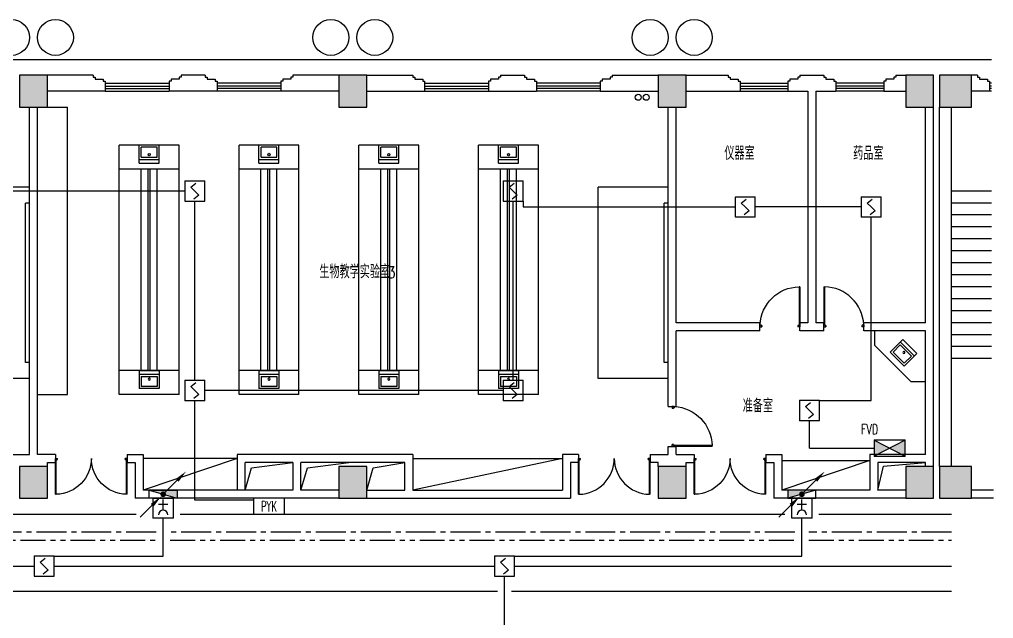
# Model space of a CAD drawing. Extents: x 190999 to 918899, y -200814 to 215286.
# Drawn here: x 260462 to 284862, y 94153 to 109167 of the extents above; entities that cross this region are included whole.
import ezdxf
from ezdxf.enums import TextEntityAlignment as Align

# ---------------------------------------------------------------- set-up
doc = ezdxf.new("R2010")
doc.units = 0
doc.header["$LTSCALE"] = 1000
doc.header["$MEASUREMENT"] = 0
doc.linetypes.add('CENTER2', pattern=[1.125, 0.75, -0.125, 0.125, -0.125])
doc.linetypes.add('PHANTOM2', pattern=[1.25, 0.625, -0.125, 0.125, -0.125, 0.125, -0.125])
for name, color, linetype in [('00-EQUIP', 3, 'Continuous'), ('00-LWIRE', 4, 'Continuous'), ('00-WIRE-4', 6, 'Continuous'), ('A-墙线', 2, 'Continuous'), ('A-外包装修', 250, 'Continuous'), ('A-外窗', 145, 'Continuous'), ('A-家具', 250, 'Continuous'), ('A-门', 167, 'Continuous'), ('COLUMN', 2, 'Continuous'), ('EQUIP_消火栓', 1, 'Continuous'), ('PUB_HATCH', 250, 'Continuous'), ('STAIR', 5, 'Continuous'), ('WIRE-4', 6, 'Continuous'), ('房间名称', 7, 'Continuous'), ('暖通-风-说明', 3, 'Continuous'), ('洞口线', 165, 'Continuous'), ('雨水管', 151, 'Continuous')]:
    doc.layers.add(name, color=color, linetype=linetype)
doc.styles.add('_COMPLEX', font='COMPLEX.shx', dxfattribs={"width": 0.5})
doc.styles.add('_TCH_DIM', font='SIMPLEX', dxfattribs={"bigfont": 'GBCBIG'})
doc.styles.add('HZ-ZGBZ', font='romanc.shx', dxfattribs={"width": 0.65})
doc.styles.get("Standard").update_dxf_attribs({"font": 'simhei.ttf'})
doc.styles.add('XXK', font='romans.shx', dxfattribs={"width": 0.75, "bigfont": 'hzf.shx'})
doc.styles.add('zz-1', font='arial.ttf', dxfattribs={"width": 0.8})
doc.linetypes.add('4INE', pattern='A,1,-0.15,["4",XXK,S=0.3,R=0,X=-0.1,Y=-0.1],-0.25', length=1.4)
doc.linetypes.add('BIG-DLINE', pattern='A,1,-0.15,["D",XXK,S=0.2,R=0,X=-0.1,Y=-0.09],-0.2', length=1.35)

# ---------------------------------------------------------------- blocks, each defined once
blk = doc.blocks.new('m1000')
at = {"layer": 'A-墙线'}
for p, q in [((0, 0), (0, 200)), ((1000, 0), (1000, 200))]:
    blk.add_line(p, q, dxfattribs=at)
at = {"layer": 'A-门'}
for p, q in [((0, 1100), (0, 100)), ((0, 1100), (20, 1100)), ((20, 1100), (20, 150)), ((0, 150), (30, 150)), ((0, 100), (50, 100)), ((30, 150), (30, 130)), ((30, 130), (50, 130)), ((50, 130), (50, 100)), ((950, 130), (950, 100)), ((970, 130), (950, 130)), ((1000, 100), (950, 100)), ((970, 150), (970, 130)), ((1000, 150), (970, 150)), ((1000, 150), (1000, 100))]:
    blk.add_line(p, q, dxfattribs=at)
blk.add_arc((0, 100), 1000, 2.866, 88.854, dxfattribs=at)
blk = doc.blocks.new('m1800')
at = {"layer": 'A-墙线'}
for p, q in [((-900, -100), (-900, 100)), ((900, -100), (900, 100))]:
    blk.add_line(p, q, dxfattribs=at)
at = {"layer": 'A-门'}
for p, q in [((-900, 900), (-900, 0)), ((-900, 900), (-880, 900)), ((-880, 900), (-880, 50)), ((880, 900), (880, 50)), ((900, 900), (880, 900)), ((900, 900), (900, 0)), ((-900, 50), (-870, 50)), ((-900, 0), (-850, 0)), ((-870, 50), (-870, 30)), ((-870, 30), (-850, 30)), ((-850, 30), (-850, 0)), ((850, 30), (850, 0)), ((870, 30), (850, 30)), ((900, 0), (850, 0)), ((870, 50), (870, 30)), ((900, 50), (870, 50))]:
    blk.add_line(p, q, dxfattribs=at)
for centre, start, end in [((-900, 0), 0, 88.7267), ((900, 0), 91.2733, 180)]:
    blk.add_arc(centre, 900, start, end, dxfattribs=at)
blk = doc.blocks.new('$TwtSys$00000434')
for p, q in [((-0.5, 0.5), (-0.5, -0.5)), ((-0.5, -0.5), (0.5, 0.5)), ((0.5, 0.5), (-0.5, 0.5)), ((0.5, -0.5), (0.5, 0.5)), ((-0.5, -0.5), (0.5, -0.5))]:
    blk.add_line(p, q)
blk.add_solid([(0.5, -0.5), (0.5, 0.5), (-0.5, -0.5)])
blk = doc.blocks.new('$plan$00001609')
at = {"linetype": 'Continuous'}
for p, q in [((0, -251), (0, 251)), ((0, 251), (450, 251)), ((93, -251), (93, 251)), ((450, 251), (450, -251)), ((146, -199), (146, 199)), ((146, 199), (397, 199)), ((397, 199), (397, -199)), ((146, -199), (397, -199)), ((0, -251), (450, -251))]:
    blk.add_line(p, q, dxfattribs=at)
blk.add_line((238, 2), (238, 0))
blk.add_arc((212, 0), 26, 4.716, 0, dxfattribs=at)
at = {"style": 'zz-1'}
for tag in ['YSIZE', 'XSIZE']:
    blk.add_attdef(tag, (0, 0), '', height=0.5, dxfattribs=at)
blk = doc.blocks.new('_LINKPT1')
at = {"color": 0}
blk.add_line((0, 0), (0, 0), dxfattribs=at)
blk = doc.blocks.new('J62IR8YJ')
for p, q in [((-0.5, 1), (0.5, 1)), ((-0.5, 0), (-0.5, 1)), ((0.5, 1), (0.5, 0)), ((0, 0.598), (0, 0.06)), ((0.5, 0), (-0.5, 0)), ((-0.231, 0.312), (0.231, 0.312))]:
    blk.add_line(p, q)
at = {"const_width": 0.04, "flags": 128}
blk.add_lwpolyline([(-0.5, 0), (-0.5, 1), (0.5, 1), (0.5, 0)], close=True, dxfattribs=at)
blk.add_arc((0, 0.829), 0.231, 180, 0)
at = {"xscale": 0.002, "yscale": 0.00200000000000955, "zscale": 0.002}
for p in [(0, 1), (-0.5, 0.5), (0.5, 0.5), (0, 0)]:
    blk.add_blockref('_LINKPT1', p, dxfattribs=at)
at = {"flags": 9}
blk.add_attdef('A', (0, 0), '', height=0.00002, dxfattribs=at)
blk = doc.blocks.new('3S1KCGW2')
for p, q in [((0.5, 0.5), (-0.5, 0.5)), ((-0.5, 0.5), (-0.5, -0.5)), ((0.5, -0.5), (0.5, 0.5)), ((-0.2, 0.2), (0.05, 0.4)), ((0, 0), (-0.2, 0.2)), ((0, 0), (0.2, -0.2)), ((0.2, -0.2), (-0.05, -0.4)), ((-0.5, -0.5), (0.5, -0.5))]:
    blk.add_line(p, q)
at = {"const_width": 0.04, "flags": 128}
blk.add_lwpolyline([(-0.5, -0.5), (-0.5, 0.5), (0.5, 0.5), (0.5, -0.5)], close=True, dxfattribs=at)
at = {"xscale": 0.002, "yscale": 0.002, "zscale": 0.002}
for p in [(0, 0.5), (-0.5, 0), (0.5, 0), (0, -0.5)]:
    blk.add_blockref('_LINKPT1', p, dxfattribs=at)
at = {"flags": 9}
blk.add_attdef('A', (0, 0), '', height=0.00002, dxfattribs=at)
blk = doc.blocks.new('6H2KALM6')
for p, q in [((-0.78, 0.4), (0.78, -0.4)), ((0.78, 0.4), (-0.78, -0.4)), ((0.78, 0.4), (-0.78, 0.4)), ((-0.78, 0.4), (-0.78, -0.4)), ((0.78, -0.4), (0.78, 0.4)), ((-0.78, -0.4), (0.78, -0.4))]:
    blk.add_line(p, q)
at = {"const_width": 0.04}
blk.add_lwpolyline([(-0.78, 0.4), (-0.78, -0.4), (0.78, -0.4), (0.78, 0.4)], close=True, dxfattribs=at)
for points in [[(-0.78, 0.4), (0, 0), (-0.78, -0.4)], [(0.78, 0.4), (0, 0), (0.78, -0.4)]]:
    blk.add_solid(points)
at = {"xscale": 0.002, "yscale": 0.002, "zscale": 0.002}
for p in [(-0.78, 0), (0, 0.4), (0.78, 0), (0, -0.4)]:
    blk.add_blockref('_LINKPT1', p, dxfattribs=at)
at = {"flags": 9}
blk.add_attdef('A', (0, 0), '', height=0.00002, dxfattribs=at)
blk = doc.blocks.new('6A2DRK5Q')
for p, q in [((0.78, 0.4), (-0.78, 0.4)), ((-0.78, 0.4), (-0.78, -0.4)), ((0.78, -0.4), (0.78, 0.4)), ((-0.78, -0.4), (0.78, -0.4))]:
    blk.add_line(p, q)
at = {"xscale": 0.002, "yscale": 0.002, "zscale": 0.002}
for p in [(-0.78, 0), (0, 0.4), (0.78, 0), (0, -0.4)]:
    blk.add_blockref('_LINKPT1', p, dxfattribs=at)
at = {"style": '_COMPLEX', "width": 0.6, "flags": 8}
blk.add_attdef('$TEXT$', text='', height=0.52, dxfattribs=at).set_placement((0, 0), align=Align.MIDDLE_CENTER)
at = {"flags": 9}
blk.add_attdef('A', (0, 0), '', height=0.00002, dxfattribs=at)
blk = doc.blocks.new('_WRLD1L')
for p, q in [((0.7, 0.7), (0, 0)), ((0.104, 0.104), (0.104, 0.104)), ((-0.104, -0.104), (-0.104, -0.104))]:
    blk.add_line(p, q)
at = {"const_width": 0.142}
blk.add_lwpolyline([(-0.071, 0, 1), (0.071, 0, 1)], format="xyb", close=True, dxfattribs=at)
blk.add_solid([(0.63, 0.77), (0.77, 0.63), (1.15, 1.15)])
at = {"width": 0.8, "flags": 9}
blk.add_attdef('A', (0, 0), '', height=0.00002, dxfattribs=at)
blk = doc.blocks.new('_WRLD10L')
for p, q in [((1.15, 1.15), (0.55, 0.55)), ((0.104, 0.104), (0.104, 0.104)), ((-0.104, -0.104), (-0.104, -0.104))]:
    blk.add_line(p, q)
at = {"const_width": 0.142}
blk.add_lwpolyline([(-0.071, 0, 1), (0.071, 0, 1)], format="xyb", close=True, dxfattribs=at)
blk.add_solid([(0.62, 0.48), (0.48, 0.62), (0.1, 0.1)])
at = {"width": 0.8, "flags": 9}
blk.add_attdef('A', (0, 0), '', height=0.00002, dxfattribs=at)

msp = doc.modelspace()

# ---------------------------------------------------------------- hatches: boundary and pattern name
at = {"layer": 'PUB_HATCH'}
for points in [[(261161.6, 107767.4), (260461.6, 107767.4), (260461.6, 106967.4), (261161.6, 106967.4)], [(269161.6, 107767.4), (268461.6, 107767.4), (268461.6, 106967.4), (269161.6, 106967.4)], [(277161.6, 107767.4), (276461.6, 107767.4), (276461.6, 106967.4), (277161.6, 106967.4)], [(283361.6, 107767.4), (282661.6, 107767.4), (282661.6, 106967.4), (283361.6, 106967.4)], [(284311.6, 107767.4), (283511.6, 107767.4), (283511.6, 106967.4), (284311.6, 106967.4)], [(261161.6, 97967.4), (260461.6, 97967.4), (260461.6, 97167.4), (261161.6, 97167.4)], [(269161.6, 97967.4), (268461.6, 97967.4), (268461.6, 97167.4), (269161.6, 97167.4)], [(277161.6, 97967.4), (276461.6, 97967.4), (276461.6, 97167.4), (277161.6, 97167.4)], [(283361.6, 97967.4), (282661.6, 97967.4), (282661.6, 97167.4), (283361.6, 97167.4)], [(284311.6, 97967.4), (283511.6, 97967.4), (283511.6, 97167.4), (284311.6, 97167.4)]]:
    msp.add_hatch(color=256, dxfattribs=at).paths.add_polyline_path(points)

# ---------------------------------------------------------------- linework, layer by layer
at = {"layer": '00-WIRE-4'}
for p, q in [((264603.5, 104867.4), (257066.5, 104867.4)), ((264853.5, 100117.4), (264853.5, 104617.4)), ((272828.3, 100117.4), (272828.3, 104617.4)), ((273078.3, 104617.4), (273078.3, 104467.4)), ((273078.3, 104467.4), (278393.9, 104467.4)), ((281547.2, 104467.4), (278893.9, 104467.4)), ((281797.2, 99617.4), (281797.2, 104217.4)), ((272578.3, 99867.4), (265103.5, 99867.4)), ((264853.5, 97117.4), (264853.5, 99617.4)), ((280499.1, 99617.4), (281797.2, 99617.4)), ((280249.1, 98423.3), (280249.1, 99117.4)), ((280249.1, 98423.3), (281871.6, 98423.3)), ((264061.9, 95717.4), (264061.9, 96667.4)), ((280061.6, 95717.4), (280061.6, 96667.4)), ((261328.3, 95717.4), (264061.9, 95717.4)), ((272861.6, 95717.4), (280061.6, 95717.4)), ((249795, 95467.4), (260828.3, 95467.4)), ((261328.3, 95467.4), (272361.6, 95467.4)), ((272861.6, 95467.4), (283811.6, 95467.4)), ((272611.6, 91317.4), (272611.6, 95217.4))]:
    msp.add_line(p, q, dxfattribs=at)
at = {"layer": '00-WIRE-4', "linetype": '4INE'}
for p, q in [((253236.6, 96767.4), (263386.9, 96767.4)), ((264486.9, 96767.4), (266321.6, 96767.4)), ((267101.6, 96767.4), (279636.6, 96767.4)), ((280486.6, 96767.4), (283811.6, 96767.4))]:
    msp.add_line(p, q, dxfattribs=at)
at = {"layer": '00-WIRE-4', "linetype": 'CENTER2'}
for p, q in [((263886.9, 96317.4), (253061.6, 96317.4)), ((279886.6, 96317.4), (264236.9, 96317.4)), ((283811.6, 96317.4), (280236.6, 96317.4))]:
    msp.add_line(p, q, dxfattribs=at)
at = {"layer": '00-WIRE-4', "linetype": 'PHANTOM2'}
for p, q in [((252986.6, 96117.4), (263886.9, 96117.4)), ((264236.9, 96117.4), (279886.6, 96117.4)), ((280236.6, 96117.4), (283811.6, 96117.4))]:
    msp.add_line(p, q, dxfattribs=at)
at = {"layer": '00-WIRE-4', "linetype": 'BIG-DLINE'}
for p, q in [((224236.6, 94838.8), (272436.6, 94838.8)), ((272786.6, 94838.8), (283811.6, 94838.8))]:
    msp.add_line(p, q, dxfattribs=at)
at = {"layer": 'A-墙线'}
for p, q in [((262311.6, 107767.4), (261161.6, 107767.4)), ((262311.6, 107767.4), (262311.6, 107717.4)), ((262311.6, 107717.4), (262361.6, 107717.4)), ((262361.6, 107717.4), (262361.6, 107667.4)), ((262361.6, 107667.4), (262561.6, 107667.4)), ((262561.6, 107667.4), (262561.6, 107617.4)), ((262561.6, 107617.4), (262611.6, 107617.4)), ((262611.6, 107617.4), (262611.6, 107367.4)), ((264261.6, 107617.4), (264211.6, 107617.4)), ((264211.6, 107617.4), (264211.6, 107367.4)), ((264261.6, 107667.4), (264261.6, 107617.4)), ((264461.6, 107667.4), (264261.6, 107667.4)), ((264461.6, 107717.4), (264461.6, 107667.4)), ((264511.6, 107717.4), (264461.6, 107717.4)), ((265111.6, 107767.4), (264511.6, 107767.4)), ((264511.6, 107767.4), (264511.6, 107717.4)), ((265111.6, 107767.4), (265111.6, 107717.4)), ((265111.6, 107717.4), (265161.6, 107717.4)), ((265161.6, 107717.4), (265161.6, 107667.4)), ((265161.6, 107667.4), (265361.6, 107667.4)), ((265361.6, 107667.4), (265361.6, 107617.4)), ((265361.6, 107617.4), (265411.6, 107617.4)), ((265411.6, 107617.4), (265411.6, 107367.4)), ((267061.6, 107617.4), (267011.6, 107617.4)), ((267011.6, 107617.4), (267011.6, 107367.4)), ((267061.6, 107667.4), (267061.6, 107617.4)), ((267261.6, 107667.4), (267061.6, 107667.4)), ((267261.6, 107717.4), (267261.6, 107667.4)), ((267311.6, 107717.4), (267261.6, 107717.4)), ((268461.6, 107767.4), (267311.6, 107767.4)), ((267311.6, 107767.4), (267311.6, 107717.4)), ((269161.6, 107767.4), (270311.6, 107767.4)), ((270311.6, 107767.4), (270311.6, 107717.4)), ((270311.6, 107717.4), (270361.6, 107717.4)), ((270361.6, 107717.4), (270361.6, 107667.4)), ((270361.6, 107667.4), (270561.6, 107667.4)), ((270561.6, 107667.4), (270561.6, 107617.4)), ((270561.6, 107617.4), (270611.6, 107617.4)), ((270611.6, 107617.4), (270611.6, 107367.4)), ((272261.6, 107617.4), (272211.6, 107617.4)), ((272211.6, 107617.4), (272211.6, 107367.4)), ((272261.6, 107667.4), (272261.6, 107617.4)), ((272461.6, 107667.4), (272261.6, 107667.4)), ((272461.6, 107717.4), (272461.6, 107667.4)), ((272511.6, 107717.4), (272461.6, 107717.4)), ((272511.6, 107767.4), (273111.6, 107767.4)), ((272511.6, 107767.4), (272511.6, 107717.4)), ((273111.6, 107767.4), (273111.6, 107717.4)), ((273111.6, 107717.4), (273161.6, 107717.4)), ((273161.6, 107717.4), (273161.6, 107667.4)), ((273161.6, 107667.4), (273361.6, 107667.4)), ((273361.6, 107667.4), (273361.6, 107617.4)), ((273361.6, 107617.4), (273411.6, 107617.4)), ((273411.6, 107617.4), (273411.6, 107367.4)), ((275061.6, 107617.4), (275011.6, 107617.4)), ((275011.6, 107617.4), (275011.6, 107367.4)), ((275061.6, 107667.4), (275061.6, 107617.4)), ((275261.6, 107667.4), (275061.6, 107667.4)), ((275261.6, 107717.4), (275261.6, 107667.4)), ((275311.6, 107717.4), (275261.6, 107717.4)), ((275311.6, 107767.4), (276461.6, 107767.4)), ((275311.6, 107767.4), (275311.6, 107717.4)), ((277161.6, 107767.4), (278211.6, 107767.4)), ((278211.6, 107767.4), (278211.6, 107717.4)), ((278211.6, 107717.4), (278261.6, 107717.4)), ((278261.6, 107717.4), (278261.6, 107667.4)), ((278261.6, 107667.4), (278461.6, 107667.4)), ((278461.6, 107667.4), (278461.6, 107617.4)), ((278461.6, 107617.4), (278511.6, 107617.4)), ((278511.6, 107617.4), (278511.6, 107367.4)), ((279761.6, 107617.4), (279711.6, 107617.4)), ((279711.6, 107617.4), (279711.6, 107367.4)), ((279761.6, 107667.4), (279761.6, 107617.4)), ((279961.6, 107667.4), (279761.6, 107667.4)), ((279961.6, 107717.4), (279961.6, 107667.4)), ((280011.6, 107717.4), (279961.6, 107717.4)), ((280011.6, 107767.4), (280611.6, 107767.4)), ((280011.6, 107767.4), (280011.6, 107717.4)), ((280611.6, 107767.4), (280611.6, 107717.4)), ((280611.6, 107717.4), (280661.6, 107717.4)), ((280661.6, 107717.4), (280661.6, 107667.4)), ((280661.6, 107667.4), (280861.6, 107667.4)), ((280861.6, 107667.4), (280861.6, 107617.4)), ((280861.6, 107617.4), (280911.6, 107617.4)), ((280911.6, 107617.4), (280911.6, 107367.4)), ((282161.6, 107617.4), (282111.6, 107617.4)), ((282111.6, 107617.4), (282111.6, 107367.4)), ((282161.6, 107667.4), (282161.6, 107617.4)), ((282361.6, 107667.4), (282161.6, 107667.4)), ((282361.6, 107717.4), (282361.6, 107667.4)), ((282411.6, 107717.4), (282361.6, 107717.4)), ((282411.6, 107767.4), (282661.6, 107767.4)), ((282411.6, 107767.4), (282411.6, 107717.4)), ((284461.6, 107767.4), (284311.6, 107767.4)), ((284461.6, 107767.4), (284461.6, 107717.4)), ((284461.6, 107717.4), (284511.6, 107717.4)), ((284511.6, 107717.4), (284511.6, 107667.4)), ((284511.6, 107667.4), (284711.6, 107667.4)), ((284711.6, 107667.4), (284711.6, 107617.4)), ((284711.6, 107617.4), (284761.6, 107617.4)), ((284761.6, 107617.4), (284761.6, 107367.4)), ((262611.6, 107367.4), (261161.6, 107367.4)), ((265411.6, 107367.4), (264211.6, 107367.4)), ((268461.6, 107367.4), (267011.6, 107367.4)), ((269161.6, 107367.4), (270611.6, 107367.4)), ((272211.6, 107367.4), (273411.6, 107367.4)), ((275011.6, 107367.4), (276461.6, 107367.4)), ((277161.6, 107367.4), (278511.6, 107367.4)), ((279711.6, 107367.4), (280211.6, 107367.4)), ((280211.6, 107367.4), (280211.6, 101567.4)), ((280411.6, 107367.4), (280411.6, 101567.4)), ((280411.6, 107367.4), (280911.6, 107367.4)), ((282111.6, 107367.4), (282661.6, 107367.4)), ((284761.6, 107367.4), (284311.6, 107367.4)), ((260711.6, 98267.4), (260711.6, 106967.4)), ((260911.6, 98267.4), (260911.6, 106967.4)), ((276711.6, 99467.4), (276711.6, 106967.4)), ((276911.6, 101567.4), (276911.6, 106967.4)), ((283161.6, 101567.4), (283161.6, 106967.4)), ((283361.6, 97967.4), (283361.6, 106967.4)), ((283511.6, 97967.4), (283511.6, 106967.4)), ((283811.6, 97967.4), (283811.6, 106967.4)), ((279011.6, 101567.4), (276911.6, 101567.4)), ((280211.6, 101567.4), (280011.6, 101567.4)), ((280611.6, 101567.4), (280411.6, 101567.4)), ((283161.6, 101567.4), (281611.6, 101567.4)), ((276911.6, 99467.4), (276911.6, 101367.4)), ((279011.6, 101367.4), (276911.6, 101367.4)), ((280611.6, 101367.4), (280011.6, 101367.4)), ((283161.6, 101367.4), (281611.6, 101367.4)), ((283161.6, 98267.4), (283161.6, 101367.4)), ((276711.6, 98267.4), (276711.6, 98467.4)), ((276911.6, 98267.4), (276911.6, 98467.4)), ((260261.6, 98267.4), (260711.6, 98267.4)), ((261361.6, 98267.4), (260911.6, 98267.4)), ((263161.6, 98267.4), (263561.6, 98267.4)), ((263561.6, 98267.4), (263561.6, 97367.4)), ((270311.6, 98267.4), (265911.6, 98267.4)), ((265911.6, 98267.4), (265911.6, 97367.4)), ((270311.6, 98267.4), (270311.6, 97367.4)), ((274461.6, 98267.4), (274061.6, 98267.4)), ((274061.6, 98267.4), (274061.6, 97367.4)), ((276261.6, 98267.4), (276711.6, 98267.4)), ((276911.6, 98267.4), (277361.6, 98267.4)), ((279161.6, 98267.4), (279561.6, 98267.4)), ((279561.6, 98267.4), (279561.6, 97367.4)), ((261161.6, 98067.4), (261361.6, 98067.4)), ((261161.6, 97967.4), (261161.6, 98067.4)), ((263161.6, 98067.4), (263361.6, 98067.4)), ((263361.6, 98067.4), (263361.6, 97167.4)), ((267311.6, 98067.4), (266111.6, 98067.4)), ((266111.6, 97367.4), (266111.6, 98067.4)), ((267311.6, 98067.4), (267311.6, 97367.4)), ((270111.6, 98067.4), (267511.6, 98067.4)), ((267511.6, 97367.4), (267511.6, 98067.4)), ((270111.6, 97367.4), (270111.6, 98067.4)), ((274461.6, 98067.4), (274261.6, 98067.4)), ((274261.6, 98067.4), (274261.6, 97167.4)), ((276461.6, 98067.4), (276261.6, 98067.4)), ((276461.6, 97967.4), (276461.6, 98067.4)), ((277161.6, 98067.4), (277361.6, 98067.4)), ((277161.6, 97967.4), (277161.6, 98067.4)), ((279161.6, 98067.4), (279361.6, 98067.4)), ((279361.6, 98067.4), (279361.6, 97167.4)), ((283161.6, 97967.4), (283161.6, 98067.4)), ((267311.6, 97367.4), (263561.6, 97367.4)), ((268461.6, 97367.4), (267511.6, 97367.4)), ((269161.6, 97367.4), (270111.6, 97367.4)), ((270311.6, 97367.4), (274061.6, 97367.4)), ((281761.6, 97367.4), (279561.6, 97367.4)), ((282661.6, 97367.4), (281961.6, 97367.4)), ((284861.6, 97367.4), (284311.6, 97367.4)), ((268461.6, 97167.4), (263361.6, 97167.4)), ((269161.6, 97167.4), (274261.6, 97167.4)), ((282661.6, 97167.4), (279361.6, 97167.4)), ((284861.6, 97167.4), (284311.6, 97167.4))]:
    msp.add_line(p, q, dxfattribs=at)
for points in [[(283161.6, 98267.4), (281761.6, 98267.4), (281761.6, 97367.4)], [(283161.6, 98067.4), (281961.6, 98067.4), (281961.6, 97367.4)]]:
    msp.add_lwpolyline(points, dxfattribs=at)
at = {"layer": 'A-外包装修'}
msp.add_line((220111.6, 108167.4), (284811.6, 108167.4), dxfattribs=at)
for centre in [(260261.6, 108717.4), (261361.6, 108717.4), (268261.6, 108717.4), (269361.6, 108717.4), (276261.6, 108717.4), (277361.6, 108717.4)]:
    msp.add_circle(centre, 450, dxfattribs=at)
at = {"layer": 'A-外窗'}
for p, q in [((262611.6, 107567.4), (264211.6, 107567.4)), ((262611.6, 107497.4), (264211.6, 107497.4)), ((262611.6, 107437.4), (264211.6, 107437.4)), ((262611.6, 107367.4), (264211.6, 107367.4)), ((267011.6, 107567.4), (265411.6, 107567.4)), ((267011.6, 107497.4), (265411.6, 107497.4)), ((267011.6, 107437.4), (265411.6, 107437.4)), ((267011.6, 107367.4), (265411.6, 107367.4)), ((270611.6, 107567.4), (272211.6, 107567.4)), ((270611.6, 107497.4), (272211.6, 107497.4)), ((270611.6, 107437.4), (272211.6, 107437.4)), ((270611.6, 107367.4), (272211.6, 107367.4)), ((275011.6, 107567.4), (273411.6, 107567.4)), ((275011.6, 107497.4), (273411.6, 107497.4)), ((275011.6, 107437.4), (273411.6, 107437.4)), ((275011.6, 107367.4), (273411.6, 107367.4)), ((278511.6, 107567.4), (279711.6, 107567.4)), ((278511.6, 107497.4), (279711.6, 107497.4)), ((278511.6, 107437.4), (279711.6, 107437.4)), ((278511.6, 107367.4), (279711.6, 107367.4)), ((282111.6, 107567.4), (280911.6, 107567.4)), ((282111.6, 107497.4), (280911.6, 107497.4)), ((282111.6, 107437.4), (280911.6, 107437.4)), ((282111.6, 107367.4), (280911.6, 107367.4)), ((284811.6, 107567.4), (284761.6, 107567.4)), ((284811.6, 107497.4), (284761.6, 107497.4)), ((284811.6, 107437.4), (284761.6, 107437.4)), ((284811.6, 107367.4), (284761.6, 107367.4))]:
    msp.add_line(p, q, dxfattribs=at)
at = {"layer": 'A-家具'}
for p, q in [((261161.6, 106967.4), (261661.6, 106967.4)), ((261661.6, 99767.4), (261661.6, 106967.4)), ((262961.6, 99767.4), (262961.6, 106017.4)), ((264461.6, 106017.4), (262961.6, 106017.4)), ((264461.6, 99767.4), (264461.6, 106017.4)), ((265961.6, 99767.4), (265961.6, 106017.4)), ((267461.6, 106017.4), (265961.6, 106017.4)), ((267461.6, 99767.4), (267461.6, 106017.4)), ((268961.6, 99767.4), (268961.6, 106017.4)), ((270461.6, 106017.4), (268961.6, 106017.4)), ((270461.6, 99767.4), (270461.6, 106017.4)), ((271961.6, 99767.4), (271961.6, 106017.4)), ((273461.6, 106017.4), (271961.6, 106017.4)), ((273461.6, 99767.4), (273461.6, 106017.4)), ((264461.6, 105417.4), (262961.6, 105417.4)), ((263511.6, 100367.4), (263511.6, 105417.4)), ((263686.6, 100367.4), (263686.6, 105417.4)), ((263736.6, 100367.4), (263736.6, 105417.4)), ((263911.6, 100367.4), (263911.6, 105417.4)), ((267461.6, 105417.4), (265961.6, 105417.4)), ((266511.6, 100367.4), (266511.6, 105417.4)), ((266686.6, 100367.4), (266686.6, 105417.4)), ((266736.6, 100367.4), (266736.6, 105417.4)), ((266911.6, 100367.4), (266911.6, 105417.4)), ((270461.6, 105417.4), (268961.6, 105417.4)), ((269511.6, 100367.4), (269511.6, 105417.4)), ((269686.6, 100367.4), (269686.6, 105417.4)), ((269736.6, 100367.4), (269736.6, 105417.4)), ((269911.6, 100367.4), (269911.6, 105417.4)), ((273461.6, 105417.4), (271961.6, 105417.4)), ((272511.6, 100367.4), (272511.6, 105417.4)), ((272686.6, 100367.4), (272686.6, 105417.4)), ((272736.6, 100367.4), (272736.6, 105417.4)), ((272911.6, 100367.4), (272911.6, 105417.4)), ((260711.6, 104967.4), (258961.6, 104967.4)), ((274961.6, 100167.4), (274961.6, 104967.4)), ((276711.6, 104967.4), (274961.6, 104967.4)), ((260611.6, 100567.4), (260611.6, 104567.4)), ((260711.6, 104567.4), (260611.6, 104567.4)), ((276611.6, 100567.4), (276611.6, 104567.4)), ((276711.6, 104567.4), (276611.6, 104567.4)), ((281886.6, 100992.4), (281886.6, 101367.4)), ((281886.6, 100992.4), (282786.6, 100092.4)), ((260711.6, 100567.4), (260611.6, 100567.4)), ((276711.6, 100567.4), (276611.6, 100567.4)), ((264461.6, 100367.4), (262961.6, 100367.4)), ((267461.6, 100367.4), (265961.6, 100367.4)), ((270461.6, 100367.4), (268961.6, 100367.4)), ((273461.6, 100367.4), (271961.6, 100367.4)), ((260711.6, 100167.4), (258961.6, 100167.4)), ((276711.6, 100167.4), (274961.6, 100167.4)), ((282786.6, 100092.4), (283161.6, 100092.4)), ((260911.6, 99767.4), (261661.6, 99767.4)), ((264461.6, 99767.4), (262961.6, 99767.4)), ((267461.6, 99767.4), (265961.6, 99767.4)), ((270461.6, 99767.4), (268961.6, 99767.4)), ((273461.6, 99767.4), (271961.6, 99767.4)), ((265911.6, 98167.4), (263561.6, 98167.4)), ((265911.6, 98167.4), (263561.6, 97367.4)), ((270311.6, 98167.4), (274061.6, 98167.4)), ((274061.6, 98167.4), (270311.6, 97367.4)), ((279561.6, 98117.4), (281761.6, 98117.4)), ((281761.6, 98117.4), (279561.6, 97367.4))]:
    msp.add_line(p, q, dxfattribs=at)
at = {"layer": 'COLUMN'}
for p, q in [((261161.6, 107767.4), (260461.6, 107767.4)), ((260461.6, 107767.4), (260461.6, 106967.4)), ((261161.6, 106967.4), (261161.6, 107767.4)), ((269161.6, 107767.4), (268461.6, 107767.4)), ((268461.6, 107767.4), (268461.6, 106967.4)), ((269161.6, 106967.4), (269161.6, 107767.4)), ((277161.6, 107767.4), (276461.6, 107767.4)), ((276461.6, 107767.4), (276461.6, 106967.4)), ((277161.6, 106967.4), (277161.6, 107767.4)), ((283361.6, 107767.4), (282661.6, 107767.4)), ((282661.6, 107767.4), (282661.6, 106967.4)), ((283361.6, 106967.4), (283361.6, 107767.4)), ((284311.6, 107767.4), (283511.6, 107767.4)), ((283511.6, 107767.4), (283511.6, 106967.4)), ((284311.6, 106967.4), (284311.6, 107767.4)), ((260461.6, 106967.4), (261161.6, 106967.4)), ((268461.6, 106967.4), (269161.6, 106967.4)), ((276461.6, 106967.4), (277161.6, 106967.4)), ((282661.6, 106967.4), (283361.6, 106967.4)), ((283511.6, 106967.4), (284311.6, 106967.4)), ((261161.6, 97967.4), (260461.6, 97967.4)), ((260461.6, 97967.4), (260461.6, 97167.4)), ((261161.6, 97167.4), (261161.6, 97967.4)), ((269161.6, 97967.4), (268461.6, 97967.4)), ((268461.6, 97967.4), (268461.6, 97167.4)), ((269161.6, 97167.4), (269161.6, 97967.4)), ((277161.6, 97967.4), (276461.6, 97967.4)), ((276461.6, 97967.4), (276461.6, 97167.4)), ((277161.6, 97167.4), (277161.6, 97967.4)), ((283361.6, 97967.4), (282661.6, 97967.4)), ((282661.6, 97967.4), (282661.6, 97167.4)), ((283361.6, 97167.4), (283361.6, 97967.4)), ((284311.6, 97967.4), (283511.6, 97967.4)), ((283511.6, 97967.4), (283511.6, 97167.4)), ((284311.6, 97167.4), (284311.6, 97967.4)), ((260461.6, 97167.4), (261161.6, 97167.4)), ((268461.6, 97167.4), (269161.6, 97167.4)), ((276461.6, 97167.4), (277161.6, 97167.4)), ((282661.6, 97167.4), (283361.6, 97167.4)), ((283511.6, 97167.4), (284311.6, 97167.4))]:
    msp.add_line(p, q, dxfattribs=at)
at = {"layer": 'STAIR'}
for p, q in [((284811.6, 104867.4), (283811.6, 104867.4)), ((284811.6, 104567.4), (283811.6, 104567.4)), ((284811.6, 104267.4), (283811.6, 104267.4)), ((284811.6, 103967.4), (283811.6, 103967.4)), ((284811.6, 103667.4), (283811.6, 103667.4)), ((284811.6, 103367.4), (283811.6, 103367.4)), ((284811.6, 103067.4), (283811.6, 103067.4)), ((284811.6, 102767.4), (283811.6, 102767.4)), ((284811.6, 102467.4), (283811.6, 102467.4)), ((284811.6, 102167.4), (283811.6, 102167.4)), ((284811.6, 101867.4), (283811.6, 101867.4)), ((284811.6, 101567.4), (283811.6, 101567.4)), ((284811.6, 101267.4), (283811.6, 101267.4)), ((284811.6, 100967.4), (283811.6, 100967.4)), ((284811.6, 100667.4), (283811.6, 100667.4))]:
    msp.add_line(p, q, dxfattribs=at)
at = {"layer": 'WIRE-4'}
msp.add_line((266321.6, 97117.4), (264853.5, 97117.4), dxfattribs=at)
at = {"layer": '洞口线', "ltscale": 2}
for points in [[(266111.6, 97367.4), (266272.6, 97929.5), (267311.6, 98067.4)], [(267511.6, 97367.4), (267672.6, 97929.5), (268711.6, 98067.4)], [(269161.6, 97367.4), (269322.6, 97929.5), (270111.6, 98067.4)], [(281961.6, 97367.4), (282104.1, 97972.3), (283161.6, 98067.4)]]:
    msp.add_lwpolyline(points, dxfattribs=at)
at = {"layer": '雨水管'}
for centre in [(275961.6, 107217.4), (276161.6, 107217.4)]:
    msp.add_circle(centre, 75, dxfattribs=at)

# ---------------------------------------------------------------- block references
at = {"layer": '00-EQUIP', "xscale": 500, "yscale": 500, "zscale": 500}
for name, p in [('3S1KCGW2', (264853.5, 104867.4)), ('3S1KCGW2', (272828.3, 104867.4)), ('3S1KCGW2', (278643.9, 104467.4)), ('3S1KCGW2', (281797.2, 104467.4)), ('3S1KCGW2', (264853.5, 99867.4)), ('3S1KCGW2', (272828.3, 99867.4)), ('3S1KCGW2', (280249.1, 99367.4)), ('6H2KALM6', (282261.6, 98423.3)), ('6H2KALM6', (282261.6, 98423.3))]:
    msp.add_blockref(name, p, dxfattribs=at)
at = {"layer": '00-EQUIP', "xscale": 500, "yscale": 500, "zscale": 500, "rotation": 180}
for name, p in [('J62IR8YJ', (264061.9, 97167.4)), ('J62IR8YJ', (280061.6, 97167.4)), ('3S1KCGW2', (261078.3, 95467.4)), ('3S1KCGW2', (272611.6, 95467.4))]:
    msp.add_blockref(name, p, dxfattribs=at)
at = {"layer": '00-EQUIP', "xscale": 500, "yscale": 500, "zscale": 500}
msp.add_blockref('6A2DRK5Q', (266711.6, 96967.4), dxfattribs=at).add_auto_attribs({'$TEXT$': 'PYK'})
at = {"layer": '00-LWIRE', "xscale": 500, "yscale": 500, "zscale": 500}
for p in [(264061.9, 97267.4), (280061.6, 97267.4)]:
    msp.add_blockref('_WRLD1L', p, dxfattribs=at)
at = {"layer": '00-LWIRE', "xscale": 500, "yscale": 500, "zscale": 500, "rotation": 180}
for p in [(264061.9, 97267.4), (280061.6, 97267.4)]:
    msp.add_blockref('_WRLD10L', p, dxfattribs=at)
at = {"layer": 'A-家具', "yscale": -1, "rotation": 89.99999999999999}
for p in [(263711.6, 105567.4), (266711.6, 105567.4), (269711.6, 105567.4), (272711.6, 105567.4)]:
    msp.add_blockref('$plan$00001609', p, dxfattribs=at)
at = {"layer": 'A-家具'}
for p, rotation in [((282767, 100972.7), 225.0000000000001), ((263711.6, 100367.4), 270), ((266711.6, 100367.4), 270), ((269711.6, 100367.4), 270), ((272711.6, 100367.4), 270)]:
    msp.add_blockref('$plan$00001609', p, dxfattribs=dict(at, rotation=rotation))
at = {"layer": 'A-门', "xscale": -1}
msp.add_blockref('m1000', (280011.6, 101367.4), dxfattribs=at)
at = {"layer": 'A-门'}
msp.add_blockref('m1000', (280611.6, 101367.4), dxfattribs=at)
at = {"layer": 'A-门', "xscale": -1}
for name, p, rotation in [('m1000', (276711.6, 98467.4), 270), ('m1800', (262261.6, 98167.4), 180), ('m1800', (278261.6, 98167.4), 180)]:
    msp.add_blockref(name, p, dxfattribs=dict(at, rotation=rotation))
at = {"layer": 'A-门', "rotation": 180}
msp.add_blockref('m1800', (275361.6, 98167.4), dxfattribs=at)
at = {"layer": 'EQUIP_消火栓', "yscale": 200, "zscale": 700, "rotation": 180}
for p, xscale in [((264061.9, 97267.4), -700), ((280061.6, 97267.4), 700)]:
    msp.add_blockref('$TwtSys$00000434', p, dxfattribs=dict(at, xscale=xscale))

# ---------------------------------------------------------------- texts
at = {"layer": '房间名称', "style": '_TCH_DIM'}
for s, p in [('仪器室', (278119.7, 105647.8)), ('药品室', (281344.9, 105647.8)), ('生物教学实验室', (267973.3, 102680.2)), ('准备室', (278578.4, 99319.3))]:
    msp.add_text(s, height=337.59, dxfattribs=at).set_placement(p)
at = {"layer": '房间名称', "style": '_TCH_DIM', "width": 0.705882}
msp.add_text('3', height=297.5, dxfattribs=at).set_placement((269693.5, 102680.2))
at = {"layer": '暖通-风-说明', "style": 'HZ-ZGBZ', "width": 0.7}
msp.add_text('FVD', height=250, dxfattribs=at).set_placement((281545.1, 98773.5))

doc.saveas('drawing.dxf')
